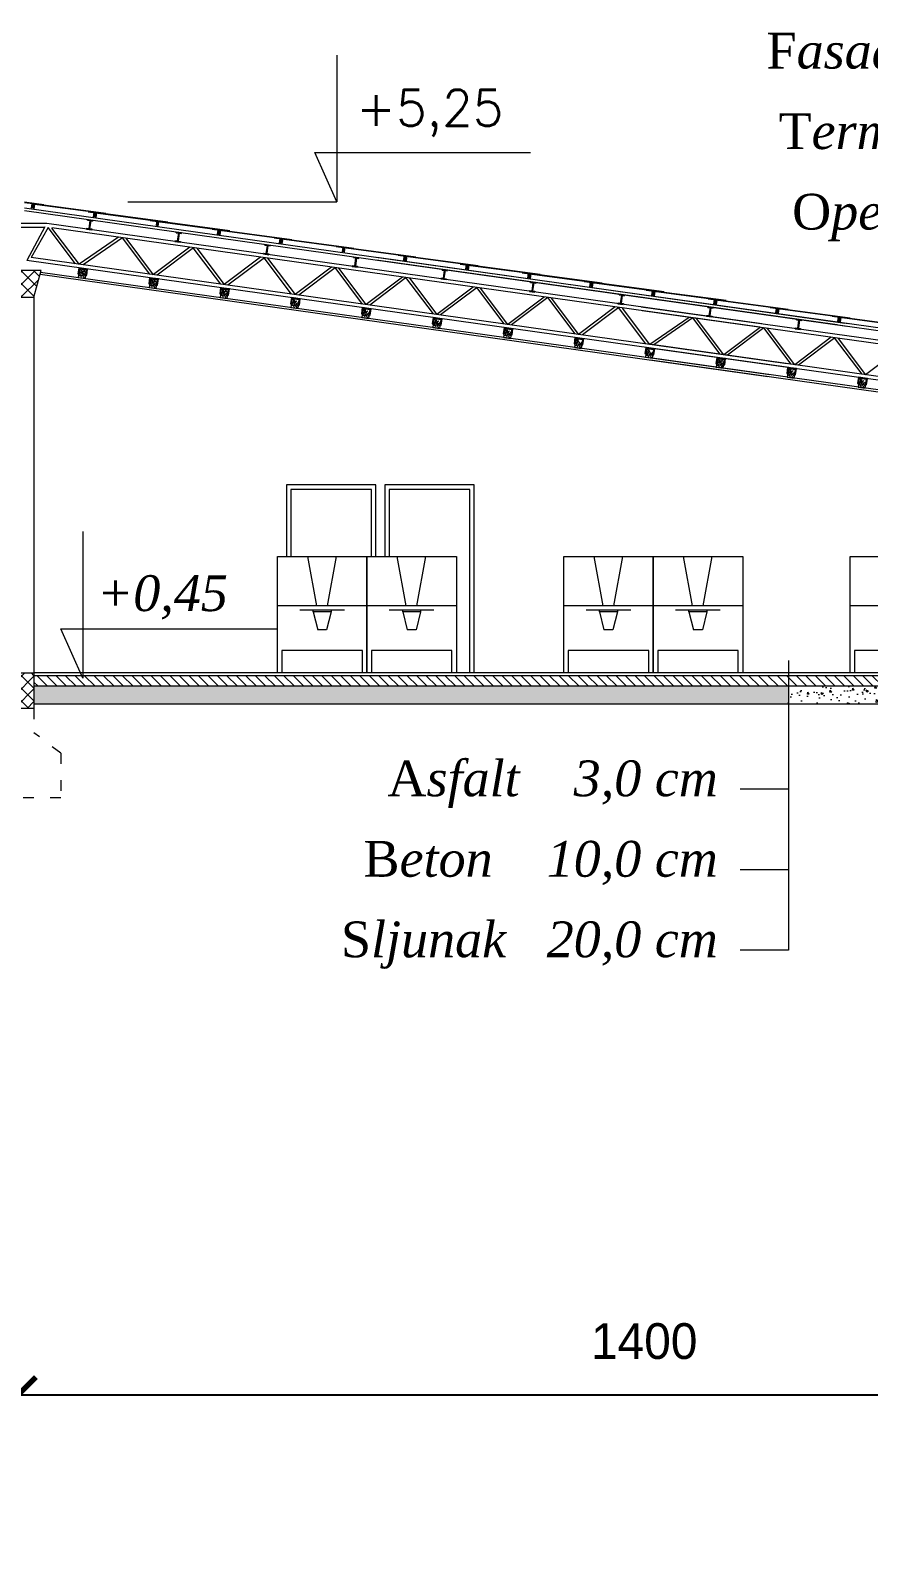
# Model space of a CAD drawing. Header units: millimetres. Extents: x 73 to 57768, y -40361 to 10065.
# Drawn here: x 38449 to 39386, y 6100 to 7814 of the extents above; entities that cross this region are included whole.
import ezdxf

# ---------------------------------------------------------------- set-up
doc = ezdxf.new("R2010")
doc.units = ezdxf.units.MM
doc.linetypes.add('ACAD_ISO03W100', pattern=[30, 12, -18])
for name, color, linetype, lineweight in [('kote', 124, 'Continuous', 5), ('odjeljci', 76, 'ACAD_ISO03W100', 13), ('tanka', 140, 'Continuous', 9), ('zidovi', 195, 'Continuous', 5)]:
    doc.layers.add(name, color=color, linetype=linetype, lineweight=lineweight)
doc.layers.add('pogled', color=7, linetype='Continuous', lineweight=5, true_color=0x8db1c3)
doc.styles.add('zlaja', font='verdana.TTF', dxfattribs={"height": 40})
doc.dimstyles.new('1na200', dxfattribs={"dimtxt": 40, "dimasz": 40, "dimexe": 50, "dimexo": 50, "dimgap": 40, "dimtad": 1, "dimdec": 0, "dimtxsty": 'Standard', "dimblk": 'ARCHTICK', "dimcen": 40, "dimdle": 40, "dimadec": 0, "dimazin": 0, "dimtfac": 1, "dimtdec": 0, "dimtix": 1, "dimtmove": 2, "dimatfit": 3, "dimfxl": 1, "dimarcsym": 0})
pattern_1 = [(135, (56901.917, 3973.587), (7.071068, 7.071068), []), (45, (56901.917, 3973.587), (7.071068, -7.071068), [])]
pattern_2 = [(130, (56901.917, 3973.587), (-25.104106, -2.196325), [2.625, -28.875]), (185, (56901.917, 3973.587), (4.856297, 26.326725), [2.1, -23.1]), (79.5486, (56899.825, 3973.404), (-20.247828, 24.130384), [2.230907, -24.539974]), (133.8158, (56901.917, 3980.587), (-37.353437, -5.793166), [3.9375, -43.3125]), (83.3644, (56898.804, 3980.104), (-32.713195, 34.094125), [3.34636, -36.809955]), (188.8158, (56901.917, 3980.587), (-32.71317, 34.09415), [3.15, -34.65]), (159, (56898.417, 3978.837), (-20.891747, -14.091661), [2.625, -28.875]), (214, (56898.417, 3978.837), (-8.516037, 25.38025), [2.1, -23.1]), (108.5486, (56896.676, 3977.663), (-29.407792, 11.288567), [2.230907, -24.539974]), (142.5, (56901.917, 3973.587), (-0.425595, 11.651285), [0, -22.82, 0, -23.45, 0, -23.1875]), (172.5, (56901.917, 3973.587), (-9.207434, 13.80441), [0, -13.37, 0, -22.295, 0, -8.8375]), (212.5, (56909.722, 3973.587), (-18.6837853, -0.7894205), [0, -8.75, 0, -27.3, 0, -36.225]), (222.5, (56913.222, 3973.587), (-20.411516, 3.503674), [0, -11.375, 0, -18.13, 0, -25.725])]

# ---------------------------------------------------------------- blocks, each defined once
blk = doc.blocks.new('_ArchTick')
at = {"layer": 'kote', "color": 0, "const_width": 0.15}
blk.add_lwpolyline([(-0.5, -0.5), (0.5, 0.5)], dxfattribs=at)
blk = doc.blocks.new('*D228')
at = {"layer": 'Defpoints', "color": 0}
for p in [(38435.2, 6288), (37035.2, 6099.7), (38435.2, 6099.7)]:
    blk.add_point(p, dxfattribs=at)
at = {"layer": 'pogled', "color": 0, "lineweight": -2}
for p, q in [((37035.2, 6149.7), (37035.2, 6338)), ((38435.2, 6149.7), (38435.2, 6338)), ((36995.2, 6288), (38475.2, 6288))]:
    blk.add_line(p, q, dxfattribs=at)
at = {"layer": 'pogled', "color": 0, "lineweight": -2, "xscale": 40, "yscale": 40, "zscale": 40, "rotation": 180}
blk.add_blockref('_ArchTick', (37035.2, 6288), dxfattribs=at)
at = {"layer": 'pogled', "color": 0, "lineweight": -2, "xscale": 40, "yscale": 40, "zscale": 40}
blk.add_blockref('_ArchTick', (38435.2, 6288), dxfattribs=at)
at = {"layer": 'pogled', "color": 0, "insert": (37735.2, 6348), "char_height": 40, "attachment_point": 5}
blk.add_mtext('1400', dxfattribs=at)
blk = doc.blocks.new('*D229')
at = {"layer": 'Defpoints', "color": 0}
for p in [(39835.2, 6288), (38435.2, 6099.7), (39835.2, 6099.7)]:
    blk.add_point(p, dxfattribs=at)
at = {"layer": 'pogled', "color": 0, "lineweight": -2}
for p, q in [((38435.2, 6149.7), (38435.2, 6338)), ((39835.2, 6149.7), (39835.2, 6338)), ((38395.2, 6288), (39875.2, 6288))]:
    blk.add_line(p, q, dxfattribs=at)
at = {"layer": 'pogled', "color": 0, "lineweight": -2, "xscale": 40, "yscale": 40, "zscale": 40, "rotation": 180}
blk.add_blockref('_ArchTick', (38435.2, 6288), dxfattribs=at)
at = {"layer": 'pogled', "color": 0, "lineweight": -2, "xscale": 40, "yscale": 40, "zscale": 40}
blk.add_blockref('_ArchTick', (39835.2, 6288), dxfattribs=at)
at = {"layer": 'pogled', "color": 0, "insert": (39135.2, 6348), "char_height": 40, "attachment_point": 5}
blk.add_mtext('1400', dxfattribs=at)

msp = doc.modelspace()

# ---------------------------------------------------------------- hatches: boundary and pattern name
at = {"layer": 'pogled'}
for points in [[(38451.171, 7619.846), (38454.142, 7619.429), (38453.446, 7614.477), (38450.475, 7614.895)], [(38520.49, 7610.104), (38523.46, 7609.686), (38522.765, 7604.735), (38519.794, 7605.153)], [(38589.808, 7600.362), (38592.779, 7599.944), (38592.083, 7594.993), (38589.113, 7595.411)], [(38659.127, 7590.62), (38662.098, 7590.202), (38661.402, 7585.251), (38658.431, 7585.668)], [(38728.446, 7580.878), (38731.417, 7580.46), (38730.721, 7575.509), (38727.75, 7575.926)], [(38797.765, 7571.136), (38800.735, 7570.718), (38800.04, 7565.767), (38797.069, 7566.184)], [(38867.083, 7561.393), (38870.054, 7560.976), (38869.358, 7556.025), (38866.388, 7556.442)], [(38936.402, 7551.651), (38939.373, 7551.234), (38938.677, 7546.282), (38935.706, 7546.7)], [(39005.721, 7541.909), (39008.692, 7541.492), (39007.996, 7536.54), (39005.025, 7536.958)], [(39075.04, 7532.167), (39078.011, 7531.75), (39077.315, 7526.798), (39074.344, 7527.216)], [(39144.359, 7522.425), (39147.329, 7522.007), (39146.633, 7517.056), (39143.663, 7517.474)], [(39213.677, 7512.683), (39216.648, 7512.265), (39215.952, 7507.314), (39212.981, 7507.731)], [(39282.996, 7502.941), (39285.967, 7502.523), (39285.271, 7497.572), (39282.3, 7497.989)], [(39352.315, 7493.199), (39355.286, 7492.781), (39354.59, 7487.83), (39351.619, 7488.247)]]:
    msp.add_hatch(color=256, dxfattribs=at).paths.add_polyline_path(points)
at = {"layer": 'tanka'}
h = msp.add_hatch(dxfattribs=at)
h.set_pattern_fill('ANSI37', color=256, scale=80, style=0)
h.set_pattern_definition(pattern_1)
h.paths.add_polyline_path([(38425.148, 7545.491), (38461.148, 7545.491), (38453.148, 7515.491), (38433.148, 7515.491)])
h = msp.add_hatch(dxfattribs=at)
h.set_pattern_fill('ANSI37', color=256, scale=80, style=0)
h.set_pattern_definition(pattern_1)
h.paths.add_polyline_path([(38433.148, 7095.582), (38453.148, 7095.582), (38453.148, 7055.582), (38433.148, 7055.582)])
h = msp.add_hatch(dxfattribs=at)
h.set_pattern_fill('ANSI31', color=256, scale=60, style=0)
h.set_pattern_definition([(135, (56901.917, 3973.587), (5.303301, 5.303301), [])])
h.paths.add_polyline_path([(38453.148, 7092.582), (39296.434, 7092.582), (39296.434, 7080.582), (38453.148, 7080.582)])
h.paths.add_polyline_path([(39296.434, 7092.582), (39840.242, 7092.582), (39840.242, 7080.582), (39296.434, 7080.582)])
h = msp.add_hatch(dxfattribs=at)
h.set_pattern_fill('AR-CONC', color=256, scale=3.5, style=0)
h.set_pattern_definition(pattern_2)
h.paths.add_polyline_path([(38453.148, 7080.582), (39296.434, 7080.582), (39296.434, 7060.582), (38453.148, 7060.582)])
h = msp.add_hatch(dxfattribs=at)
h.set_pattern_fill('AR-CONC', color=256, scale=3.5, style=0)
h.set_pattern_definition(pattern_2)
h.paths.add_polyline_path([(39296.434, 7080.582), (39840.242, 7080.582), (39840.242, 7060.582), (39296.434, 7060.582)])

# ---------------------------------------------------------------- linework, layer by layer
at = {"layer": 'odjeljci'}
for p, q in [((38453.148, 7055.582), (38453.148, 7028.565)), ((38483.148, 7005.582), (38453.148, 7028.565)), ((38483.148, 7005.582), (38483.148, 6955.582)), ((38483.148, 6955.582), (38403.148, 6955.582))]:
    msp.add_line(p, q, dxfattribs=at)
at = {"layer": 'pogled'}
for p, q in [((38442.742, 7622.029), (38464.201, 7619.169)), ((38442.742, 7621.524), (38464.132, 7618.674)), ((38442.742, 7615.477), (39363.449, 7486.08)), ((38442.742, 7612.447), (39361.678, 7483.299)), ((38444.309, 7621.315), (38533.52, 7609.427)), ((38450.475, 7614.895), (38451.171, 7619.846)), ((38450.475, 7614.895), (38451.171, 7619.846)), ((38451.178, 7619.896), (38533.45, 7608.932)), ((38453.446, 7614.477), (38454.142, 7619.429)), ((38513.558, 7611.078), (38602.769, 7599.19)), ((38513.627, 7611.573), (38602.839, 7599.685)), ((38519.794, 7605.153), (38520.49, 7610.104)), ((38519.794, 7605.153), (38520.49, 7610.104)), ((38522.765, 7604.735), (38523.46, 7609.686)), ((38558.233, 7622.029), (38791.658, 7622.029)), ((38467.402, 7597.86), (38418.081, 7597.86)), ((38465.022, 7593.471), (38420.461, 7593.471)), ((38465.372, 7594.116), (38445.022, 7556.586)), ((38469.112, 7593.471), (38449.977, 7559.929)), ((39266.483, 7485.57), (38467.497, 7597.86)), ((38499.751, 7552.811), (38469.112, 7593.471)), ((39264.286, 7481.839), (38473.213, 7593.014)), ((38503.953, 7552.221), (38473.313, 7592.881)), ((38522.765, 7604.735), (38523.182, 7607.706)), ((38582.877, 7601.336), (38672.088, 7589.447)), ((38582.946, 7601.831), (38672.157, 7589.943)), ((38592.083, 7594.993), (38592.779, 7599.944)), ((38592.083, 7594.993), (38592.501, 7597.964)), ((38547.754, 7582.541), (38503.849, 7552.358)), ((38552.151, 7581.923), (38508.246, 7551.74)), ((38582.633, 7541.286), (38551.993, 7581.946)), ((38586.834, 7540.695), (38556.194, 7581.355)), ((38652.195, 7591.594), (38741.407, 7579.705)), ((38652.265, 7592.089), (38741.476, 7580.2)), ((38658.431, 7585.668), (38659.127, 7590.62)), ((38658.431, 7585.668), (38659.127, 7590.62)), ((38661.402, 7585.251), (38662.098, 7590.202)), ((38721.514, 7581.852), (38810.725, 7569.963)), ((38721.584, 7582.347), (38810.795, 7570.458)), ((38727.75, 7575.926), (38728.446, 7580.878)), ((38727.75, 7575.926), (38728.446, 7580.878)), ((38730.721, 7575.509), (38731.417, 7580.46)), ((38730.721, 7575.509), (38731.138, 7578.48)), ((39294.925, 7441.179), (38449.977, 7559.929)), ((38627.253, 7571.368), (38586.594, 7540.729)), ((38631.455, 7570.778), (38590.795, 7540.138)), ((38661.854, 7530.152), (38631.215, 7570.812)), ((38666.055, 7529.561), (38635.416, 7570.221)), ((38706.475, 7560.235), (38665.815, 7529.595)), ((38710.676, 7559.644), (38670.016, 7529.005)), ((38741.075, 7519.018), (38710.436, 7559.678)), ((38745.277, 7518.427), (38714.637, 7559.087)), ((38790.833, 7572.11), (38880.044, 7560.221)), ((38790.902, 7572.605), (38880.114, 7560.716)), ((38800.04, 7565.767), (38800.735, 7570.718)), ((38800.04, 7565.767), (38800.457, 7568.737)), ((38836.348, 7560.159), (39359.472, 7486.639)), ((38860.152, 7562.368), (38949.363, 7550.479)), ((38860.221, 7562.863), (38949.432, 7550.974)), ((38866.388, 7556.442), (38867.083, 7561.393)), ((38866.388, 7556.442), (38867.083, 7561.393)), ((38869.358, 7556.025), (38870.054, 7560.976)), ((38869.358, 7556.025), (38869.776, 7558.995)), ((39296.759, 7436.882), (38445.022, 7556.586)), ((38785.696, 7549.101), (38745.036, 7518.461)), ((38789.898, 7548.51), (38749.238, 7517.871)), ((38820.297, 7507.884), (38789.657, 7548.544)), ((38824.498, 7507.294), (38793.859, 7547.953)), ((38835.931, 7557.188), (39350.999, 7484.8)), ((38835.931, 7557.188), (39359.054, 7483.668)), ((38929.47, 7552.625), (39018.682, 7540.737)), ((38929.54, 7553.121), (39018.751, 7541.232)), ((38935.706, 7546.7), (38936.402, 7551.651)), ((38935.706, 7546.7), (38936.402, 7551.651)), ((38938.677, 7546.282), (38939.373, 7551.234)), ((38938.677, 7546.282), (38939.095, 7549.253)), ((38998.789, 7542.883), (39088, 7530.995)), ((38998.859, 7543.379), (39088.07, 7531.49)), ((39005.025, 7536.958), (39005.721, 7541.909)), ((39005.025, 7536.958), (39005.721, 7541.909)), ((39007.996, 7536.54), (39008.692, 7541.492)), ((38864.918, 7537.967), (38824.258, 7507.327)), ((38869.119, 7537.376), (38828.459, 7506.737)), ((38899.518, 7496.75), (38868.879, 7537.41)), ((38903.72, 7496.16), (38873.08, 7536.82)), ((38944.139, 7526.833), (38903.479, 7496.194)), ((38948.341, 7526.242), (38907.681, 7495.603)), ((38978.74, 7485.616), (38948.1, 7526.276)), ((38982.941, 7485.026), (38952.302, 7525.686)), ((39007.996, 7536.54), (39008.413, 7539.511)), ((39068.108, 7533.141), (39157.319, 7521.253)), ((39068.177, 7533.636), (39157.389, 7521.748)), ((39074.344, 7527.216), (39075.04, 7532.167)), ((39074.344, 7527.216), (39075.04, 7532.167)), ((39077.315, 7526.798), (39078.011, 7531.75)), ((39077.315, 7526.798), (39077.732, 7529.769)), ((39137.496, 7523.894), (39226.708, 7512.006)), ((39137.496, 7523.894), (39226.708, 7512.006)), ((39023.361, 7515.699), (38982.701, 7485.06)), ((39027.562, 7515.109), (38986.902, 7484.469)), ((39057.961, 7474.483), (39027.322, 7515.142)), ((39062.163, 7473.892), (39031.523, 7514.552)), ((39137.427, 7523.399), (39226.638, 7511.51)), ((39137.427, 7523.399), (39226.638, 7511.51)), ((39143.663, 7517.474), (39144.359, 7522.425)), ((39143.663, 7517.474), (39144.359, 7522.425)), ((39146.633, 7517.056), (39147.329, 7522.007)), ((39146.633, 7517.056), (39147.051, 7520.027)), ((39153.791, 7512.516), (39916.228, 7405.362)), ((39154.209, 7515.487), (39918, 7408.143)), ((39206.745, 7513.657), (39295.957, 7501.768)), ((39206.815, 7514.152), (39296.026, 7502.263)), ((39212.981, 7507.731), (39213.677, 7512.683)), ((39212.981, 7507.731), (39213.677, 7512.683)), ((39215.952, 7507.314), (39216.648, 7512.265)), ((39102.582, 7504.565), (39061.922, 7473.926)), ((39106.784, 7503.975), (39066.124, 7473.335)), ((39137.183, 7463.349), (39106.543, 7504.009)), ((39141.384, 7462.758), (39110.745, 7503.418)), ((39904.018, 7395.97), (39131.85, 7504.491)), ((39901.821, 7392.24), (39132.736, 7500.327)), ((39185.289, 7492.942), (39141.384, 7462.758)), ((39189.686, 7492.324), (39145.781, 7462.14)), ((39220.167, 7451.686), (39189.528, 7492.346)), ((39224.369, 7451.096), (39193.729, 7491.755)), ((39276.064, 7503.915), (39365.275, 7492.026)), ((39276.134, 7504.41), (39365.345, 7492.521)), ((39282.3, 7497.989), (39282.996, 7502.941)), ((39282.3, 7497.989), (39282.996, 7502.941)), ((39285.271, 7497.572), (39285.967, 7502.523)), ((39285.271, 7497.572), (39285.689, 7500.543)), ((39345.383, 7494.173), (39434.594, 7482.284)), ((39345.453, 7494.668), (39434.664, 7482.779)), ((39351.619, 7488.247), (39352.315, 7493.199)), ((39351.619, 7488.247), (39352.315, 7493.199)), ((39354.59, 7487.83), (39355.286, 7492.781)), ((39354.59, 7487.83), (39355.007, 7490.801)), ((39264.788, 7481.769), (39224.128, 7451.129)), ((39268.99, 7481.178), (39228.33, 7450.539)), ((39299.389, 7440.552), (39268.749, 7481.212)), ((39303.59, 7439.962), (39272.951, 7480.622)), ((39932.46, 7351.58), (39140.701, 7462.854)), ((39934.294, 7347.283), (39141.586, 7458.691)), ((39344.01, 7470.635), (39303.35, 7439.995)), ((39348.211, 7470.044), (39307.551, 7439.405)), ((39378.61, 7429.418), (39347.971, 7470.078)), ((39382.811, 7428.828), (39352.172, 7469.488)), ((39423.231, 7459.501), (39382.571, 7428.862)), ((38835.242, 7305.582), (38735.242, 7305.582)), ((38735.242, 7305.582), (38735.242, 7225.582)), ((38835.242, 7225.582), (38835.242, 7305.582)), ((38945.242, 7305.582), (38845.242, 7305.582)), ((38845.242, 7305.582), (38845.242, 7225.582)), ((38945.242, 7095.582), (38945.242, 7305.582)), ((38830.242, 7300.582), (38740.242, 7300.582)), ((38740.242, 7300.582), (38740.242, 7225.582)), ((38830.242, 7225.582), (38830.242, 7300.582)), ((38940.242, 7300.582), (38850.242, 7300.582)), ((38850.242, 7300.582), (38850.242, 7225.582)), ((38940.242, 7095.582), (38940.242, 7300.582)), ((38769.242, 7170.582), (38759.242, 7225.582)), ((38781.242, 7170.582), (38791.242, 7225.582)), ((38869.242, 7170.582), (38859.242, 7225.582)), ((38881.242, 7170.582), (38891.242, 7225.582)), ((39089.242, 7170.582), (39079.242, 7225.582)), ((39101.242, 7170.582), (39111.242, 7225.582)), ((39189.242, 7170.582), (39179.242, 7225.582)), ((39201.242, 7170.582), (39211.242, 7225.582)), ((38825.242, 7170.582), (38725.242, 7170.582)), ((38800.242, 7165.582), (38750.242, 7165.582)), ((38765.242, 7163.582), (38765.242, 7165.582)), ((38785.242, 7165.582), (38785.242, 7163.582)), ((38925.242, 7170.582), (38825.242, 7170.582)), ((38900.242, 7165.582), (38850.242, 7165.582)), ((38865.242, 7163.582), (38865.242, 7165.582)), ((38885.242, 7165.582), (38885.242, 7163.582)), ((39145.242, 7170.582), (39045.242, 7170.582)), ((39120.242, 7165.582), (39070.242, 7165.582)), ((39085.242, 7163.582), (39085.242, 7165.582)), ((39105.242, 7165.582), (39105.242, 7163.582)), ((39245.242, 7170.582), (39145.242, 7170.582)), ((39220.242, 7165.582), (39170.242, 7165.582)), ((39185.242, 7163.582), (39185.242, 7165.582)), ((39205.242, 7165.582), (39205.242, 7163.582)), ((39465.242, 7170.582), (39365.242, 7170.582)), ((38765.242, 7163.582), (38770.242, 7143.582)), ((38785.242, 7163.582), (38765.242, 7163.582)), ((38785.242, 7163.582), (38780.242, 7143.582)), ((38865.242, 7163.582), (38870.242, 7143.582)), ((38885.242, 7163.582), (38865.242, 7163.582)), ((38885.242, 7163.582), (38880.242, 7143.582)), ((39085.242, 7163.582), (39090.242, 7143.582)), ((39105.242, 7163.582), (39085.242, 7163.582)), ((39105.242, 7163.582), (39100.242, 7143.582)), ((39185.242, 7163.582), (39190.242, 7143.582)), ((39205.242, 7163.582), (39185.242, 7163.582)), ((39205.242, 7163.582), (39200.242, 7143.582)), ((38780.242, 7143.582), (38770.242, 7143.582)), ((38880.242, 7143.582), (38870.242, 7143.582)), ((39100.242, 7143.582), (39090.242, 7143.582)), ((39200.242, 7143.582), (39190.242, 7143.582)), ((38820.242, 7120.582), (38730.242, 7120.582)), ((38730.242, 7120.582), (38730.242, 7095.582)), ((38820.242, 7095.582), (38820.242, 7120.582)), ((38920.242, 7120.582), (38830.242, 7120.582)), ((38830.242, 7120.582), (38830.242, 7095.582)), ((38920.242, 7095.582), (38920.242, 7120.582)), ((39140.242, 7120.582), (39050.242, 7120.582)), ((39050.242, 7120.582), (39050.242, 7095.582)), ((39140.242, 7095.582), (39140.242, 7120.582)), ((39240.242, 7120.582), (39150.242, 7120.582)), ((39150.242, 7120.582), (39150.242, 7095.582)), ((39240.242, 7095.582), (39240.242, 7120.582)), ((39460.242, 7120.582), (39370.242, 7120.582)), ((39370.242, 7120.582), (39370.242, 7095.582)), ((39296.434, 7109.382), (39296.434, 6785.215)), ((39296.434, 6965.215), (39242.434, 6965.215)), ((39296.434, 6875.215), (39242.434, 6875.215)), ((39296.434, 6785.215), (39242.434, 6785.215))]:
    msp.add_line(p, q, dxfattribs=at)
for points in [[(38791.658, 7786.068), (38791.658, 7622.029), (38766.928, 7677.267), (39007.977, 7677.267)], [(38507.773, 7253.621), (38507.773, 7089.582), (38483.043, 7144.82), (38724.092, 7144.82)], [(38730.242, 7095.582), (38725.242, 7095.582), (38725.242, 7225.582), (38825.242, 7225.582), (38825.242, 7095.582), (38820.242, 7095.582)], [(38830.242, 7095.582), (38825.242, 7095.582), (38825.242, 7225.582), (38925.242, 7225.582), (38925.242, 7095.582), (38920.242, 7095.582)], [(39050.242, 7095.582), (39045.242, 7095.582), (39045.242, 7225.582), (39145.242, 7225.582), (39145.242, 7095.582), (39140.242, 7095.582)], [(39150.242, 7095.582), (39145.242, 7095.582), (39145.242, 7225.582), (39245.242, 7225.582), (39245.242, 7095.582), (39240.242, 7095.582)], [(39370.242, 7095.582), (39365.242, 7095.582), (39365.242, 7225.582), (39465.242, 7225.582), (39465.242, 7095.582), (39460.242, 7095.582)]]:
    msp.add_lwpolyline(points, dxfattribs=at)
for points in [[(38511.186, 7540.219), (38512.176, 7540.08), (38513.15, 7547.011), (38503.247, 7548.403), (38502.273, 7541.471), (38503.263, 7541.332), (38504.098, 7547.274), (38512.021, 7546.16)], [(38511.186, 7540.219), (38512.176, 7540.08), (38513.15, 7547.011), (38503.247, 7548.403), (38502.273, 7541.471), (38503.263, 7541.332), (38504.098, 7547.274), (38512.021, 7546.16)], [(38512.021, 7546.16), (38504.098, 7547.274), (38502.707, 7537.371), (38510.629, 7536.258)], [(38512.021, 7546.16), (38504.098, 7547.274), (38502.707, 7537.371), (38510.629, 7536.258)], [(38590.407, 7529.085), (38591.397, 7528.946), (38592.372, 7535.878), (38582.469, 7537.269), (38581.495, 7530.337), (38582.485, 7530.198), (38583.32, 7536.14), (38591.242, 7535.026)], [(38591.242, 7535.026), (38583.32, 7536.14), (38581.928, 7526.237), (38589.85, 7525.124)], [(38669.628, 7517.951), (38670.619, 7517.812), (38671.593, 7524.744), (38661.69, 7526.135), (38660.716, 7519.204), (38661.706, 7519.064), (38662.541, 7525.006), (38670.464, 7523.893)], [(38669.628, 7517.951), (38670.619, 7517.812), (38671.593, 7524.744), (38661.69, 7526.135), (38660.716, 7519.204), (38661.706, 7519.064), (38662.541, 7525.006), (38670.464, 7523.893)], [(38670.464, 7523.893), (38662.541, 7525.006), (38661.15, 7515.103), (38669.072, 7513.99)], [(38670.464, 7523.893), (38662.541, 7525.006), (38661.15, 7515.103), (38669.072, 7513.99)], [(38748.85, 7506.817), (38749.84, 7506.678), (38750.814, 7513.61), (38740.912, 7515.002), (38739.938, 7508.07), (38740.928, 7507.931), (38741.763, 7513.872), (38749.685, 7512.759)], [(38749.685, 7512.759), (38741.763, 7513.872), (38740.371, 7503.969), (38748.293, 7502.856)], [(38828.071, 7495.683), (38829.062, 7495.544), (38830.036, 7502.476), (38820.133, 7503.868), (38819.159, 7496.936), (38820.149, 7496.797), (38820.984, 7502.738), (38828.906, 7501.625)], [(38828.906, 7501.625), (38820.984, 7502.738), (38819.593, 7492.836), (38827.515, 7491.722)], [(38907.293, 7484.549), (38908.283, 7484.41), (38909.257, 7491.342), (38899.355, 7492.734), (38898.38, 7485.802), (38899.371, 7485.663), (38900.206, 7491.604), (38908.128, 7490.491)], [(38908.128, 7490.491), (38900.206, 7491.604), (38898.814, 7481.702), (38906.736, 7480.588)], [(38986.514, 7473.416), (38987.505, 7473.276), (38988.479, 7480.208), (38978.576, 7481.6), (38977.602, 7474.668), (38978.592, 7474.529), (38979.427, 7480.471), (38987.349, 7479.357)], [(38987.349, 7479.357), (38979.427, 7480.471), (38978.035, 7470.568), (38985.958, 7469.455)], [(39065.736, 7462.282), (39066.726, 7462.143), (39067.7, 7469.074), (39057.798, 7470.466), (39056.823, 7463.534), (39057.814, 7463.395), (39058.649, 7469.337), (39066.571, 7468.223)], [(39066.571, 7468.223), (39058.649, 7469.337), (39057.257, 7459.434), (39065.179, 7458.321)], [(39144.957, 7451.148), (39145.947, 7451.009), (39146.922, 7457.941), (39137.019, 7459.332), (39136.045, 7452.401), (39137.035, 7452.261), (39137.87, 7458.203), (39145.792, 7457.09)], [(39145.792, 7457.09), (39137.87, 7458.203), (39136.478, 7448.3), (39144.4, 7447.187)], [(39224.179, 7440.014), (39225.169, 7439.875), (39226.143, 7446.807), (39216.24, 7448.199), (39215.266, 7441.267), (39216.256, 7441.127), (39217.092, 7447.069), (39225.014, 7445.956)], [(39224.179, 7440.014), (39225.169, 7439.875), (39226.143, 7446.807), (39216.24, 7448.199), (39215.266, 7441.267), (39216.256, 7441.127), (39217.092, 7447.069), (39225.014, 7445.956)], [(39225.014, 7445.956), (39217.092, 7447.069), (39215.7, 7437.166), (39223.622, 7436.053)], [(39225.014, 7445.956), (39217.092, 7447.069), (39215.7, 7437.166), (39223.622, 7436.053)], [(39303.4, 7428.88), (39304.39, 7428.741), (39305.365, 7435.673), (39295.462, 7437.065), (39294.488, 7430.133), (39295.478, 7429.994), (39296.313, 7435.935), (39304.235, 7434.822)], [(39304.235, 7434.822), (39296.313, 7435.935), (39294.921, 7426.033), (39302.843, 7424.919)], [(39382.622, 7417.746), (39383.612, 7417.607), (39384.586, 7424.539), (39374.683, 7425.931), (39373.709, 7418.999), (39374.699, 7418.86), (39375.534, 7424.801), (39383.457, 7423.688)], [(39383.457, 7423.688), (39375.534, 7424.801), (39374.143, 7414.899), (39382.065, 7413.785)]]:
    msp.add_lwpolyline(points, close=True, dxfattribs=at)
for points in [[(38510.513, 7543.071), (38509.393, 7541.033), (38507.833, 7540.067), (38506.279, 7539.737), (38503.813, 7539.212)], [(38510.513, 7543.071), (38509.393, 7541.033), (38507.833, 7540.067), (38506.279, 7539.737), (38503.813, 7539.212)], [(38509.368, 7544.804), (38507.827, 7543.418), (38505.217, 7542.404), (38504.035, 7542.153)], [(38509.368, 7544.804), (38507.827, 7543.418), (38505.217, 7542.404), (38504.035, 7542.153)], [(38504.341, 7543.7), (38505.246, 7539.446), (38506.415, 7537.931)], [(38504.341, 7543.7), (38505.246, 7539.446), (38506.415, 7537.931)], [(38505.17, 7546.597), (38506.242, 7542.234), (38509.306, 7536.957)], [(38505.17, 7546.597), (38506.242, 7542.234), (38509.306, 7536.957)], [(38506.324, 7546.168), (38507.573, 7543.117), (38510.175, 7539.012)], [(38506.324, 7546.168), (38507.573, 7543.117), (38510.175, 7539.012)], [(38508.449, 7545.83), (38509.95, 7544.038), (38511.047, 7543.115)], [(38589.735, 7531.937), (38588.614, 7529.9), (38587.054, 7528.933), (38585.5, 7528.603), (38583.034, 7528.079)], [(38588.59, 7533.67), (38587.048, 7532.284), (38584.439, 7531.27), (38583.256, 7531.019)], [(38583.563, 7532.566), (38584.467, 7528.312), (38585.637, 7526.797)], [(38584.391, 7535.463), (38585.463, 7531.1), (38588.527, 7525.823)], [(38585.545, 7535.034), (38586.794, 7531.983), (38589.397, 7527.878)], [(38587.67, 7534.696), (38589.172, 7532.904), (38590.268, 7531.981)], [(38663.613, 7524.329), (38664.685, 7519.966), (38667.749, 7514.69)], [(38663.613, 7524.329), (38664.685, 7519.966), (38667.749, 7514.69)], [(38664.767, 7523.9), (38666.016, 7520.849), (38668.618, 7516.745)], [(38664.767, 7523.9), (38666.016, 7520.849), (38668.618, 7516.745)], [(38668.956, 7520.804), (38667.836, 7518.766), (38666.275, 7517.799), (38664.721, 7517.469), (38662.255, 7516.945)], [(38668.956, 7520.804), (38667.836, 7518.766), (38666.275, 7517.799), (38664.721, 7517.469), (38662.255, 7516.945)], [(38667.811, 7522.536), (38666.27, 7521.15), (38663.66, 7520.137), (38662.478, 7519.885)], [(38667.811, 7522.536), (38666.27, 7521.15), (38663.66, 7520.137), (38662.478, 7519.885)], [(38662.784, 7521.432), (38663.689, 7517.179), (38664.858, 7515.663)], [(38662.784, 7521.432), (38663.689, 7517.179), (38664.858, 7515.663)], [(38666.892, 7523.563), (38668.393, 7521.77), (38669.49, 7520.847)], [(38748.177, 7509.67), (38747.057, 7507.632), (38745.497, 7506.665), (38743.943, 7506.335), (38741.477, 7505.811)], [(38747.032, 7511.402), (38745.491, 7510.016), (38742.882, 7509.003), (38741.699, 7508.751)], [(38742.006, 7510.298), (38742.91, 7506.045), (38744.08, 7504.529)], [(38742.834, 7513.195), (38743.906, 7508.832), (38746.97, 7503.556)], [(38743.988, 7512.767), (38745.237, 7509.715), (38747.84, 7505.611)], [(38827.399, 7498.536), (38826.279, 7496.498), (38824.718, 7495.531), (38823.164, 7495.201), (38820.698, 7494.677)], [(38826.254, 7500.268), (38824.713, 7498.882), (38822.103, 7497.869), (38820.921, 7497.618)], [(38821.227, 7499.165), (38822.131, 7494.911), (38823.301, 7493.395)], [(38822.056, 7502.061), (38823.128, 7497.699), (38826.191, 7492.422)], [(38823.21, 7501.633), (38824.459, 7498.581), (38827.061, 7494.477)], [(38901.277, 7490.927), (38902.349, 7486.565), (38905.413, 7481.288)], [(38902.431, 7490.499), (38903.68, 7487.447), (38906.282, 7483.343)], [(38906.62, 7487.402), (38905.5, 7485.364), (38903.94, 7484.398), (38902.386, 7484.067), (38899.92, 7483.543)], [(38905.475, 7489.135), (38903.934, 7487.748), (38901.324, 7486.735), (38900.142, 7486.484)], [(38900.449, 7488.031), (38901.353, 7483.777), (38902.522, 7482.262)], [(38985.842, 7476.268), (38984.721, 7474.23), (38983.161, 7473.264), (38981.607, 7472.933), (38979.141, 7472.409)], [(38984.697, 7478.001), (38983.155, 7476.615), (38980.546, 7475.601), (38979.364, 7475.35)], [(38979.67, 7476.897), (38980.574, 7472.643), (38981.744, 7471.128)], [(38980.499, 7479.794), (38981.571, 7475.431), (38984.634, 7470.154)], [(38981.653, 7479.365), (38982.902, 7476.314), (38985.504, 7472.209)], [(39065.063, 7465.134), (39063.943, 7463.097), (39062.383, 7462.13), (39060.829, 7461.8), (39058.363, 7461.275)], [(39058.892, 7465.763), (39059.796, 7461.509), (39060.965, 7459.994)], [(39059.72, 7468.66), (39060.792, 7464.297), (39063.856, 7459.02)], [(39060.874, 7468.231), (39062.123, 7465.18), (39064.725, 7461.075)], [(39138.942, 7457.526), (39140.014, 7453.163), (39143.077, 7447.886)], [(39140.095, 7457.097), (39141.344, 7454.046), (39143.947, 7449.941)], [(39144.285, 7454), (39143.164, 7451.963), (39141.604, 7450.996), (39140.05, 7450.666), (39137.584, 7450.142)], [(39138.113, 7454.629), (39139.017, 7450.376), (39140.187, 7448.86)], [(39223.506, 7442.867), (39222.386, 7440.829), (39220.826, 7439.862), (39219.272, 7439.532), (39216.806, 7439.008)], [(39223.506, 7442.867), (39222.386, 7440.829), (39220.826, 7439.862), (39219.272, 7439.532), (39216.806, 7439.008)], [(39222.361, 7444.599), (39220.82, 7443.213), (39218.21, 7442.2), (39217.028, 7441.948)], [(39222.361, 7444.599), (39220.82, 7443.213), (39218.21, 7442.2), (39217.028, 7441.948)], [(39217.334, 7443.495), (39218.239, 7439.242), (39219.408, 7437.726)], [(39217.334, 7443.495), (39218.239, 7439.242), (39219.408, 7437.726)], [(39218.163, 7446.392), (39219.235, 7442.029), (39222.299, 7436.753)], [(39218.163, 7446.392), (39219.235, 7442.029), (39222.299, 7436.753)], [(39219.317, 7445.963), (39220.566, 7442.912), (39223.168, 7438.808)], [(39219.317, 7445.963), (39220.566, 7442.912), (39223.168, 7438.808)], [(39221.442, 7445.626), (39222.943, 7443.834), (39224.04, 7442.91)], [(39221.442, 7445.626), (39222.943, 7443.834), (39224.04, 7442.91)], [(39302.728, 7431.733), (39301.607, 7429.695), (39300.047, 7428.728), (39298.493, 7428.398), (39296.027, 7427.874)], [(39301.583, 7433.465), (39300.041, 7432.079), (39297.432, 7431.066), (39296.249, 7430.815)], [(39296.556, 7432.362), (39297.46, 7428.108), (39298.63, 7426.592)], [(39297.385, 7435.258), (39298.456, 7430.895), (39301.52, 7425.619)], [(39298.538, 7434.83), (39299.787, 7431.778), (39302.39, 7427.674)], [(39380.804, 7422.332), (39379.263, 7420.945), (39376.653, 7419.932), (39375.471, 7419.681)], [(39375.777, 7421.228), (39376.682, 7416.974), (39377.851, 7415.458)], [(39376.606, 7424.124), (39377.678, 7419.762), (39380.742, 7414.485)], [(39377.76, 7423.696), (39379.009, 7420.644), (39381.611, 7416.54)], [(39381.949, 7420.599), (39380.829, 7418.561), (39379.268, 7417.595), (39377.714, 7417.264), (39375.248, 7416.74)]]:
    msp.add_spline(points, degree=3, dxfattribs=at)
at = {"layer": 'zidovi'}
for p, q in [((38511.84, 7592.638), (38511.701, 7591.647)), ((38511.84, 7592.638), (38511.701, 7591.647)), ((38511.84, 7592.638), (38511.701, 7591.647)), ((38511.84, 7592.638), (38514.316, 7592.29)), ((38511.84, 7592.638), (38514.316, 7592.29)), ((38511.84, 7592.638), (38514.316, 7592.29)), ((38513.093, 7601.55), (38513.232, 7602.54)), ((38513.093, 7601.55), (38513.232, 7602.54)), ((38513.093, 7601.55), (38513.232, 7602.54)), ((38513.093, 7601.55), (38515.569, 7601.202)), ((38513.093, 7601.55), (38515.569, 7601.202)), ((38513.093, 7601.55), (38515.569, 7601.202)), ((38513.232, 7602.54), (38519.174, 7601.705)), ((38513.232, 7602.54), (38519.174, 7601.705)), ((38513.232, 7602.54), (38519.174, 7601.705)), ((38515.569, 7601.202), (38514.316, 7592.29)), ((38515.569, 7601.202), (38514.316, 7592.29)), ((38515.569, 7601.202), (38514.316, 7592.29)), ((38516.559, 7601.063), (38515.306, 7592.151)), ((38516.559, 7601.063), (38515.306, 7592.151)), ((38516.559, 7601.063), (38515.306, 7592.151)), ((38516.559, 7601.063), (38519.034, 7600.715)), ((38516.559, 7601.063), (38519.034, 7600.715)), ((38516.559, 7601.063), (38519.034, 7600.715)), ((38519.034, 7600.715), (38519.174, 7601.705)), ((38519.034, 7600.715), (38519.174, 7601.705)), ((38519.034, 7600.715), (38519.174, 7601.705)), ((38511.701, 7591.647), (38517.643, 7590.812)), ((38511.701, 7591.647), (38517.643, 7590.812)), ((38511.701, 7591.647), (38517.643, 7590.812)), ((38515.306, 7592.151), (38517.782, 7591.803)), ((38515.306, 7592.151), (38517.782, 7591.803)), ((38515.306, 7592.151), (38517.782, 7591.803)), ((38517.782, 7591.803), (38517.643, 7590.812)), ((38517.782, 7591.803), (38517.643, 7590.812)), ((38517.782, 7591.803), (38517.643, 7590.812)), ((38610.867, 7578.72), (38610.728, 7577.73)), ((38610.867, 7578.72), (38610.728, 7577.73)), ((38610.867, 7578.72), (38610.728, 7577.73)), ((38610.728, 7577.73), (38616.67, 7576.895)), ((38610.728, 7577.73), (38616.67, 7576.895)), ((38610.728, 7577.73), (38616.67, 7576.895)), ((38610.867, 7578.72), (38613.343, 7578.373)), ((38610.867, 7578.72), (38613.343, 7578.373)), ((38610.867, 7578.72), (38613.343, 7578.373)), ((38612.12, 7587.633), (38612.259, 7588.623)), ((38612.12, 7587.633), (38612.259, 7588.623)), ((38612.12, 7587.633), (38612.259, 7588.623)), ((38612.12, 7587.633), (38614.595, 7587.285)), ((38612.12, 7587.633), (38614.595, 7587.285)), ((38612.12, 7587.633), (38614.595, 7587.285)), ((38612.259, 7588.623), (38618.2, 7587.788)), ((38612.259, 7588.623), (38618.2, 7587.788)), ((38612.259, 7588.623), (38618.2, 7587.788)), ((38614.595, 7587.285), (38613.343, 7578.373)), ((38614.595, 7587.285), (38613.343, 7578.373)), ((38614.595, 7587.285), (38613.343, 7578.373)), ((38615.586, 7587.146), (38614.333, 7578.233)), ((38615.586, 7587.146), (38614.333, 7578.233)), ((38615.586, 7587.146), (38614.333, 7578.233)), ((38614.333, 7578.233), (38616.809, 7577.885)), ((38614.333, 7578.233), (38616.809, 7577.885)), ((38614.333, 7578.233), (38616.809, 7577.885)), ((38615.586, 7587.146), (38618.061, 7586.798)), ((38615.586, 7587.146), (38618.061, 7586.798)), ((38615.586, 7587.146), (38618.061, 7586.798)), ((38616.809, 7577.885), (38616.67, 7576.895)), ((38616.809, 7577.885), (38616.67, 7576.895)), ((38616.809, 7577.885), (38616.67, 7576.895)), ((38618.061, 7586.798), (38618.2, 7587.788)), ((38618.061, 7586.798), (38618.2, 7587.788)), ((38618.061, 7586.798), (38618.2, 7587.788)), ((38709.894, 7564.803), (38709.755, 7563.813)), ((38709.894, 7564.803), (38709.755, 7563.813)), ((38709.894, 7564.803), (38709.755, 7563.813)), ((38709.755, 7563.813), (38715.696, 7562.978)), ((38709.755, 7563.813), (38715.696, 7562.978)), ((38709.755, 7563.813), (38715.696, 7562.978)), ((38709.894, 7564.803), (38712.37, 7564.455)), ((38709.894, 7564.803), (38712.37, 7564.455)), ((38709.894, 7564.803), (38712.37, 7564.455)), ((38711.146, 7573.716), (38711.286, 7574.706)), ((38711.146, 7573.716), (38711.286, 7574.706)), ((38711.146, 7573.716), (38711.286, 7574.706)), ((38711.146, 7573.716), (38713.622, 7573.368)), ((38711.146, 7573.716), (38713.622, 7573.368)), ((38711.146, 7573.716), (38713.622, 7573.368)), ((38711.286, 7574.706), (38717.227, 7573.871)), ((38711.286, 7574.706), (38717.227, 7573.871)), ((38711.286, 7574.706), (38717.227, 7573.871)), ((38713.622, 7573.368), (38712.37, 7564.455)), ((38713.622, 7573.368), (38712.37, 7564.455)), ((38713.622, 7573.368), (38712.37, 7564.455)), ((38714.612, 7573.228), (38713.36, 7564.316)), ((38714.612, 7573.228), (38713.36, 7564.316)), ((38714.612, 7573.228), (38713.36, 7564.316)), ((38713.36, 7564.316), (38715.836, 7563.968)), ((38713.36, 7564.316), (38715.836, 7563.968)), ((38713.36, 7564.316), (38715.836, 7563.968)), ((38714.612, 7573.228), (38717.088, 7572.881)), ((38714.612, 7573.228), (38717.088, 7572.881)), ((38714.612, 7573.228), (38717.088, 7572.881)), ((38715.836, 7563.968), (38715.696, 7562.978)), ((38715.836, 7563.968), (38715.696, 7562.978)), ((38715.836, 7563.968), (38715.696, 7562.978)), ((38717.088, 7572.881), (38717.227, 7573.871)), ((38717.088, 7572.881), (38717.227, 7573.871)), ((38717.088, 7572.881), (38717.227, 7573.871)), ((38810.173, 7559.798), (38810.312, 7560.789)), ((38810.173, 7559.798), (38810.312, 7560.789)), ((38810.173, 7559.798), (38810.312, 7560.789)), ((38810.173, 7559.798), (38812.649, 7559.45)), ((38810.173, 7559.798), (38812.649, 7559.45)), ((38810.173, 7559.798), (38812.649, 7559.45)), ((38810.312, 7560.789), (38816.254, 7559.953)), ((38810.312, 7560.789), (38816.254, 7559.953)), ((38810.312, 7560.789), (38816.254, 7559.953)), ((38812.649, 7559.45), (38811.396, 7550.538)), ((38812.649, 7559.45), (38811.396, 7550.538)), ((38812.649, 7559.45), (38811.396, 7550.538)), ((38813.639, 7559.311), (38812.387, 7550.399)), ((38813.639, 7559.311), (38812.387, 7550.399)), ((38813.639, 7559.311), (38812.387, 7550.399)), ((38813.639, 7559.311), (38816.115, 7558.963)), ((38813.639, 7559.311), (38816.115, 7558.963)), ((38813.639, 7559.311), (38816.115, 7558.963)), ((38816.115, 7558.963), (38816.254, 7559.953)), ((38816.115, 7558.963), (38816.254, 7559.953)), ((38816.115, 7558.963), (38816.254, 7559.953)), ((38453.148, 7545.491), (38433.148, 7545.491)), ((39273.192, 7426.562), (38459.914, 7540.861)), ((39275.692, 7428.735), (38460.562, 7543.294)), ((38808.921, 7550.886), (38808.782, 7549.896)), ((38808.921, 7550.886), (38808.782, 7549.896)), ((38808.921, 7550.886), (38808.782, 7549.896)), ((38808.782, 7549.896), (38814.723, 7549.061)), ((38808.782, 7549.896), (38814.723, 7549.061)), ((38808.782, 7549.896), (38814.723, 7549.061)), ((38808.921, 7550.886), (38811.396, 7550.538)), ((38808.921, 7550.886), (38811.396, 7550.538)), ((38808.921, 7550.886), (38811.396, 7550.538)), ((38812.387, 7550.399), (38814.862, 7550.051)), ((38812.387, 7550.399), (38814.862, 7550.051)), ((38812.387, 7550.399), (38814.862, 7550.051)), ((38814.862, 7550.051), (38814.723, 7549.061)), ((38814.862, 7550.051), (38814.723, 7549.061)), ((38814.862, 7550.051), (38814.723, 7549.061)), ((38909.2, 7545.881), (38909.339, 7546.871)), ((38909.2, 7545.881), (38909.339, 7546.871)), ((38909.2, 7545.881), (38909.339, 7546.871)), ((38909.2, 7545.881), (38911.676, 7545.533)), ((38909.2, 7545.881), (38911.676, 7545.533)), ((38909.2, 7545.881), (38911.676, 7545.533)), ((38909.339, 7546.871), (38915.281, 7546.036)), ((38909.339, 7546.871), (38915.281, 7546.036)), ((38909.339, 7546.871), (38915.281, 7546.036)), ((38911.676, 7545.533), (38910.423, 7536.621)), ((38911.676, 7545.533), (38910.423, 7536.621)), ((38911.676, 7545.533), (38910.423, 7536.621)), ((38912.666, 7545.394), (38911.413, 7536.481)), ((38912.666, 7545.394), (38911.413, 7536.481)), ((38912.666, 7545.394), (38911.413, 7536.481)), ((38912.666, 7545.394), (38915.142, 7545.046)), ((38912.666, 7545.394), (38915.142, 7545.046)), ((38912.666, 7545.394), (38915.142, 7545.046)), ((38915.142, 7545.046), (38915.281, 7546.036)), ((38915.142, 7545.046), (38915.281, 7546.036)), ((38915.142, 7545.046), (38915.281, 7546.036)), ((38907.948, 7536.969), (38907.808, 7535.978)), ((38907.948, 7536.969), (38907.808, 7535.978)), ((38907.948, 7536.969), (38907.808, 7535.978)), ((38907.808, 7535.978), (38913.75, 7535.143)), ((38907.808, 7535.978), (38913.75, 7535.143)), ((38907.808, 7535.978), (38913.75, 7535.143)), ((38907.948, 7536.969), (38910.423, 7536.621)), ((38907.948, 7536.969), (38910.423, 7536.621)), ((38907.948, 7536.969), (38910.423, 7536.621)), ((38911.413, 7536.481), (38913.889, 7536.133)), ((38911.413, 7536.481), (38913.889, 7536.133)), ((38911.413, 7536.481), (38913.889, 7536.133)), ((38913.889, 7536.133), (38913.75, 7535.143)), ((38913.889, 7536.133), (38913.75, 7535.143)), ((38913.889, 7536.133), (38913.75, 7535.143)), ((39008.227, 7531.964), (39008.366, 7532.954)), ((39008.227, 7531.964), (39008.366, 7532.954)), ((39008.227, 7531.964), (39008.366, 7532.954)), ((39008.227, 7531.964), (39010.703, 7531.616)), ((39008.227, 7531.964), (39010.703, 7531.616)), ((39008.227, 7531.964), (39010.703, 7531.616)), ((39008.366, 7532.954), (39014.308, 7532.119)), ((39008.366, 7532.954), (39014.308, 7532.119)), ((39008.366, 7532.954), (39014.308, 7532.119)), ((39010.703, 7531.616), (39009.45, 7522.703)), ((39010.703, 7531.616), (39009.45, 7522.703)), ((39010.703, 7531.616), (39009.45, 7522.703)), ((39011.693, 7531.477), (39010.44, 7522.564)), ((39011.693, 7531.477), (39010.44, 7522.564)), ((39011.693, 7531.477), (39010.44, 7522.564)), ((39011.693, 7531.477), (39014.168, 7531.129)), ((39011.693, 7531.477), (39014.168, 7531.129)), ((39011.693, 7531.477), (39014.168, 7531.129)), ((39014.168, 7531.129), (39014.308, 7532.119)), ((39014.168, 7531.129), (39014.308, 7532.119)), ((39014.168, 7531.129), (39014.308, 7532.119)), ((38453.148, 7515.491), (38453.148, 7095.582)), ((39006.974, 7523.051), (39006.835, 7522.061)), ((39006.974, 7523.051), (39006.835, 7522.061)), ((39006.974, 7523.051), (39006.835, 7522.061)), ((39006.835, 7522.061), (39012.777, 7521.226)), ((39006.835, 7522.061), (39012.777, 7521.226)), ((39006.835, 7522.061), (39012.777, 7521.226)), ((39006.974, 7523.051), (39009.45, 7522.703)), ((39006.974, 7523.051), (39009.45, 7522.703)), ((39006.974, 7523.051), (39009.45, 7522.703)), ((39010.44, 7522.564), (39012.916, 7522.216)), ((39010.44, 7522.564), (39012.916, 7522.216)), ((39010.44, 7522.564), (39012.916, 7522.216)), ((39012.916, 7522.216), (39012.777, 7521.226)), ((39012.916, 7522.216), (39012.777, 7521.226)), ((39012.916, 7522.216), (39012.777, 7521.226)), ((39106.001, 7509.134), (39105.862, 7508.144)), ((39106.001, 7509.134), (39105.862, 7508.144)), ((39106.001, 7509.134), (39105.862, 7508.144)), ((39105.862, 7508.144), (39111.804, 7507.309)), ((39105.862, 7508.144), (39111.804, 7507.309)), ((39105.862, 7508.144), (39111.804, 7507.309)), ((39106.001, 7509.134), (39108.477, 7508.786)), ((39106.001, 7509.134), (39108.477, 7508.786)), ((39106.001, 7509.134), (39108.477, 7508.786)), ((39107.254, 7518.046), (39107.393, 7519.037)), ((39107.254, 7518.046), (39107.393, 7519.037)), ((39107.254, 7518.046), (39107.393, 7519.037)), ((39107.254, 7518.046), (39109.729, 7517.698)), ((39107.254, 7518.046), (39109.729, 7517.698)), ((39107.254, 7518.046), (39109.729, 7517.698)), ((39107.393, 7519.037), (39113.334, 7518.202)), ((39107.393, 7519.037), (39113.334, 7518.202)), ((39107.393, 7519.037), (39113.334, 7518.202)), ((39109.729, 7517.698), (39108.477, 7508.786)), ((39109.729, 7517.698), (39108.477, 7508.786)), ((39109.729, 7517.698), (39108.477, 7508.786)), ((39110.72, 7517.559), (39109.467, 7508.647)), ((39110.72, 7517.559), (39109.467, 7508.647)), ((39110.72, 7517.559), (39109.467, 7508.647)), ((39109.467, 7508.647), (39111.943, 7508.299)), ((39109.467, 7508.647), (39111.943, 7508.299)), ((39109.467, 7508.647), (39111.943, 7508.299)), ((39110.72, 7517.559), (39113.195, 7517.211)), ((39110.72, 7517.559), (39113.195, 7517.211)), ((39110.72, 7517.559), (39113.195, 7517.211)), ((39111.943, 7508.299), (39111.804, 7507.309)), ((39111.943, 7508.299), (39111.804, 7507.309)), ((39111.943, 7508.299), (39111.804, 7507.309)), ((39113.195, 7517.211), (39113.334, 7518.202)), ((39113.195, 7517.211), (39113.334, 7518.202)), ((39113.195, 7517.211), (39113.334, 7518.202)), ((39205.028, 7495.217), (39204.889, 7494.226)), ((39205.028, 7495.217), (39204.889, 7494.226)), ((39205.028, 7495.217), (39204.889, 7494.226)), ((39204.889, 7494.226), (39210.83, 7493.391)), ((39204.889, 7494.226), (39210.83, 7493.391)), ((39204.889, 7494.226), (39210.83, 7493.391)), ((39205.028, 7495.217), (39207.504, 7494.869)), ((39205.028, 7495.217), (39207.504, 7494.869)), ((39205.028, 7495.217), (39207.504, 7494.869)), ((39206.28, 7504.129), (39206.42, 7505.119)), ((39206.28, 7504.129), (39206.42, 7505.119)), ((39206.28, 7504.129), (39206.42, 7505.119)), ((39206.28, 7504.129), (39208.756, 7503.781)), ((39206.28, 7504.129), (39208.756, 7503.781)), ((39206.28, 7504.129), (39208.756, 7503.781)), ((39206.42, 7505.119), (39212.361, 7504.284)), ((39206.42, 7505.119), (39212.361, 7504.284)), ((39206.42, 7505.119), (39212.361, 7504.284)), ((39208.756, 7503.781), (39207.504, 7494.869)), ((39208.756, 7503.781), (39207.504, 7494.869)), ((39208.756, 7503.781), (39207.504, 7494.869)), ((39209.746, 7503.642), (39208.494, 7494.729)), ((39209.746, 7503.642), (39208.494, 7494.729)), ((39209.746, 7503.642), (39208.494, 7494.729)), ((39208.494, 7494.729), (39210.97, 7494.382)), ((39208.494, 7494.729), (39210.97, 7494.382)), ((39208.494, 7494.729), (39210.97, 7494.382)), ((39209.746, 7503.642), (39212.222, 7503.294)), ((39209.746, 7503.642), (39212.222, 7503.294)), ((39209.746, 7503.642), (39212.222, 7503.294)), ((39210.97, 7494.382), (39210.83, 7493.391)), ((39210.97, 7494.382), (39210.83, 7493.391)), ((39210.97, 7494.382), (39210.83, 7493.391)), ((39212.222, 7503.294), (39212.361, 7504.284)), ((39212.222, 7503.294), (39212.361, 7504.284)), ((39212.222, 7503.294), (39212.361, 7504.284)), ((39305.307, 7490.212), (39305.446, 7491.202)), ((39305.307, 7490.212), (39305.446, 7491.202)), ((39305.307, 7490.212), (39305.446, 7491.202)), ((39305.307, 7490.212), (39307.783, 7489.864)), ((39305.307, 7490.212), (39307.783, 7489.864)), ((39305.307, 7490.212), (39307.783, 7489.864)), ((39305.446, 7491.202), (39311.388, 7490.367)), ((39305.446, 7491.202), (39311.388, 7490.367)), ((39305.446, 7491.202), (39311.388, 7490.367)), ((39307.783, 7489.864), (39306.53, 7480.951)), ((39307.783, 7489.864), (39306.53, 7480.951)), ((39307.783, 7489.864), (39306.53, 7480.951)), ((39308.773, 7489.725), (39307.521, 7480.812)), ((39308.773, 7489.725), (39307.521, 7480.812)), ((39308.773, 7489.725), (39307.521, 7480.812)), ((39308.773, 7489.725), (39311.249, 7489.377)), ((39308.773, 7489.725), (39311.249, 7489.377)), ((39308.773, 7489.725), (39311.249, 7489.377)), ((39311.249, 7489.377), (39311.388, 7490.367)), ((39311.249, 7489.377), (39311.388, 7490.367)), ((39311.249, 7489.377), (39311.388, 7490.367)), ((39304.055, 7481.299), (39303.916, 7480.309)), ((39304.055, 7481.299), (39303.916, 7480.309)), ((39304.055, 7481.299), (39303.916, 7480.309)), ((39303.916, 7480.309), (39309.857, 7479.474)), ((39303.916, 7480.309), (39309.857, 7479.474)), ((39303.916, 7480.309), (39309.857, 7479.474)), ((39304.055, 7481.299), (39306.53, 7480.951)), ((39304.055, 7481.299), (39306.53, 7480.951)), ((39304.055, 7481.299), (39306.53, 7480.951)), ((39307.521, 7480.812), (39309.996, 7480.464)), ((39307.521, 7480.812), (39309.996, 7480.464)), ((39307.521, 7480.812), (39309.996, 7480.464)), ((39309.996, 7480.464), (39309.857, 7479.474)), ((39309.996, 7480.464), (39309.857, 7479.474)), ((39309.996, 7480.464), (39309.857, 7479.474)), ((39830.242, 7350.798), (39141.52, 7447.592)), ((39827.742, 7348.625), (39142.073, 7444.989)), ((38433.148, 7095.582), (38453.148, 7095.582)), ((38453.148, 7095.582), (38453.148, 7055.582)), ((39840.242, 7095.582), (38453.148, 7095.582)), ((38453.148, 7092.582), (39840.242, 7092.582)), ((39840.242, 7080.582), (38453.148, 7080.582)), ((38453.148, 7055.582), (38433.148, 7055.582)), ((39840.242, 7060.582), (38453.148, 7060.582))]:
    msp.add_line(p, q, dxfattribs=at)
msp.add_lwpolyline([(38461.148, 7545.491), (38425.148, 7545.491), (38433.148, 7515.491), (38453.148, 7515.491)], close=True, dxfattribs=at)

# ---------------------------------------------------------------- texts
at = {"layer": 'pogled', "char_height": 40, "style": 'zlaja'}
for s, insert, width, attachment_point in [('{\\fBook Antiqua|b0|i0|c238|p18;F\\fBook Antiqua|b0|i1|c238|p18;asadna opeka\\fBook Antiqua|b0|i1|c0|p18;   \\fBook Antiqua|b0|i1|c238|p18;12\\fBook Antiqua|b0|i1|c0|p18;,0 cm}', (39876.024, 7811.165), 1060.6783, 3), ('{\\Fsimplex.shx;+5,25}', (38977.857, 7747.251), 423.17094, 3), ('{\\fBook Antiqua|b0|i0|c238|p18;T\\fBook Antiqua|b0|i1|c238|p18;ermoizolacija\\fBook Antiqua|b0|i1|c0|p18;    \\fBook Antiqua|b0|i0|c238|p18;3\\fBook Antiqua|b0|i1|c0|p18;,0 cm}', (39876.024, 7721.165), 1060.6783, 3), ('{\\fBook Antiqua|b0|i0|c238|p18;O\\fBook Antiqua|b0|i1|c238|p18;pecni blok      \\fBook Antiqua|b0|i1|c0|p18;20,0 cm}', (39876.024, 7631.165), 1060.6783, 3), ('{\\fBook Antiqua|b0|i1|c238|p18;+\\fBook Antiqua|b0|i1|c0|p18;0,\\fBook Antiqua|b0|i1|c238|p18;45}', (38523.394, 7204.549), 219.8751, 1), ('{\\fBook Antiqua|b0|i0|c0|p18;A\\fBook Antiqua|b0|i1|c0|p18;sfalt    3,0 cm}', (39217.478, 6997.486), 1060.6783, 3), ('{\\fBook Antiqua|b0|i0|c0|p18;B\\fBook Antiqua|b0|i1|c0|p18;eton    1\\fBook Antiqua|b0|i1|c238|p18;0\\fBook Antiqua|b0|i1|c0|p18;,0 cm}', (39217.478, 6907.486), 1060.6783, 3), ('{\\fBook Antiqua|b0|i0|c0|p18;S\\fBook Antiqua|b0|i1|c0|p18;ljunak   20,0 cm}', (39217.478, 6817.486), 1060.6783, 3)]:
    msp.add_mtext(s, dxfattribs=dict(at, insert=insert, width=width, attachment_point=attachment_point))

# ---------------------------------------------------------------- dimensions: what is measured, and where the dimension line sits
at = {"layer": 'pogled'}
for base, p1, p2, picture, middle in [((38435.242, 6287.963), (37035.242, 6099.731), (38435.242, 6099.731), '*D228', (37735.242, 6347.963)), ((39835.242, 6287.963), (38435.242, 6099.731), (39835.242, 6099.731), '*D229', (39135.242, 6347.963))]:
    dim = msp.add_linear_dim(base=base, p1=p1, p2=p2, angle=180, dimstyle='1na200', dxfattribs=at)
    dim.commit()
    dim.dimension.update_dxf_attribs({"geometry": picture, "text_midpoint": middle})

doc.saveas('drawing.dxf')
